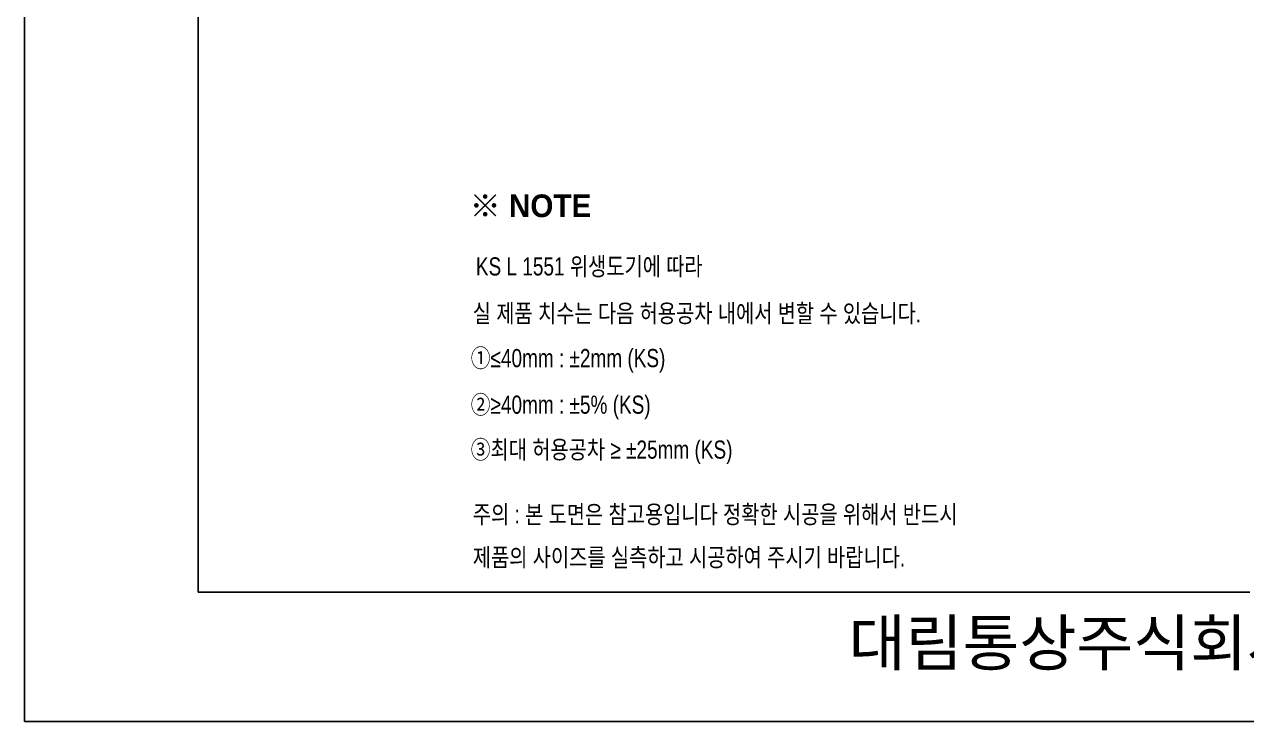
# Model space of a CAD drawing. Extents: x 69352 to 71778, y 58037 to 61467.
# Drawn here: x 69352 to 70699, y 58037 to 58805 of the extents above; entities that cross this region are included whole.
import ezdxf
from ezdxf.lldxf.tags import DXFTag

# ---------------------------------------------------------------- set-up
doc = ezdxf.new("R2010")
doc.units = 0
doc.header["$MEASUREMENT"] = 0
doc.layers.get('0').update_dxf_attribs({"linetype": 'CONTINUOUS'})
for name, color, linetype in [('2', 2, 'CONTINUOUS'), ('Dim', 4, 'CONTINUOUS'), ('LINE', 7, 'CONTINUOUS'), ('YA', 7, 'CONTINUOUS')]:
    doc.layers.add(name, color=color, linetype=linetype)
doc.styles.add('MtXpl_', font='')
doc.styles.add('굴림', font='', dxfattribs={"height": 3.2})
doc.styles.add('스타일1', font='txt.shx', dxfattribs={"bigfont": 'ghs.shx'})
doc.styles.get('MtXpl_').set_extended_font_data('Gulim', bold=True)
doc.styles.get('굴림').set_extended_font_data('Gulim')
tags = doc.linetypes.add('Amconstr', pattern=[9999, 9999, 0]).pattern_tags.tags
tags[6:7] = [DXFTag(74, 4), DXFTag(75, 0), DXFTag(340, '0'), DXFTag(46, 1.0), DXFTag(50, 0.0), DXFTag(44, 0.0), DXFTag(45, 0.0)]
tags[4:5] = [DXFTag(74, 4), DXFTag(75, 0), DXFTag(340, '0'), DXFTag(46, 1.0), DXFTag(50, 0.0), DXFTag(44, 0.0), DXFTag(45, 0.0)]

msp = doc.modelspace()

# ---------------------------------------------------------------- linework, layer by layer
at = {"layer": 'LINE', "linetype": 'Amconstr'}
msp.add_line((70631.2, 58179.1), (70703.2, 58179.1), dxfattribs=at)
at = {"layer": 'YA', "color": 7}
for p, q in [((69543.7, 58179.1), (69543.7, 60276.9)), ((69543.7, 58445.6), (69543.7, 58359.1)), ((69543.7, 58179.1), (70631.2, 58179.1)), ((69615.7, 58179.1), (70631.2, 58179.1))]:
    msp.add_line(p, q, dxfattribs=at)
at = {"layer": 'YA', "color": 0}
msp.add_lwpolyline([(69352.4, 58036.6), (71777.9, 58036.6), (71777.9, 61466.9), (69352.4, 61466.9)], close=True, dxfattribs=at)

# ---------------------------------------------------------------- texts
at = {"color": 3, "style": '굴림', "width": 0.8}
for s, p in [('KS L 1551 위생도기에 따라', (69850, 58528)), ('실 제품 치수는 다음 허용공차 내에서 변할 수 있습니다.', (69846.6, 58476.3)), ('①≤40mm : ±2mm (KS)', (69844.3, 58427)), ('②≥40mm : ±5%%% (KS)', (69844.3, 58375.7)), ('③최대 허용공차 ≥ ±25mm (KS)', (69844.3, 58326.2))]:
    msp.add_text(s, height=20, dxfattribs=at).set_placement(p)
at = {"color": 1, "style": '굴림', "width": 0.8}
for s, p in [('주의 : 본 도면은 참고용입니다 정확한 시공을 위해서 반드시', (69846.6, 58254.8)), ('제품의 사이즈를 실측하고 시공하여 주시기 바랍니다.', (69846.6, 58207.4))]:
    msp.add_text(s, height=20, dxfattribs=at).set_placement(p)
at = {"layer": '2', "style": 'MtXpl_'}
msp.add_text('※ NOTE', height=25, dxfattribs=at).set_placement((69843.2, 58592.3))
at = {"layer": 'Dim', "color": 0, "insert": (70133.7, 58148.3), "char_height": 50, "width": 1090, "attachment_point": 1, "style": '스타일1'}
msp.add_mtext('{\\fGulim|b0|i0|c129|p50;       대림통상주식회사\\P}', dxfattribs=at)

doc.saveas('drawing.dxf')
